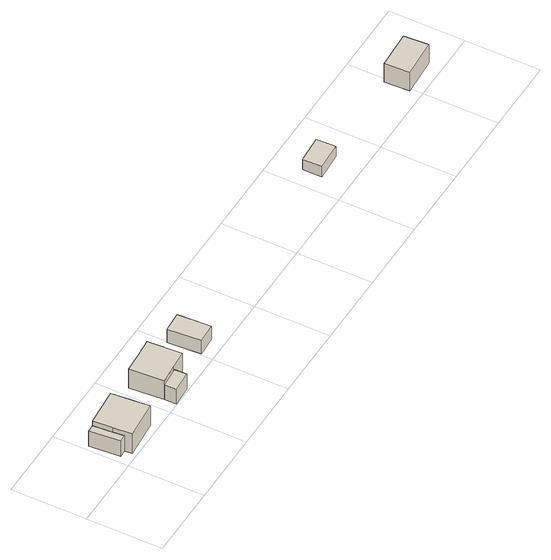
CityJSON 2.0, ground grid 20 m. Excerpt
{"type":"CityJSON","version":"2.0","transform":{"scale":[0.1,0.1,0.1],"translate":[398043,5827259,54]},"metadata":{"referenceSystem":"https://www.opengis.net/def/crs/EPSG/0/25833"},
"CityObjects":{
"building1":{"type":"Building","attributes":{"Gemeindeschluessel":"11000011","function":"31001_1000"},"address":[{"country":"Germany","locality":"Berlin","thoroughfareNumber":"20","thoroughfareName":"Florentinestraße"}],"children":["building1-1","building1-2"]},
"building1-1":{"type":"BuildingPart","attributes":{"BezugspunktDach":"2200","measuredHeight":7.91,"storeysAboveGround":1},"parents":["building1"],"geometry":[{"type":"MultiSurface","lod":"1","boundaries":[[[0,1,2,3,4,5]],[[6,7,8,9,10,11]],[[6,11,5,4]],[[7,6,4,3]],[[8,7,3,2]],[[9,8,2,1]],[[12,13,14,9,1,0]],[[15,12,10,0,5]],[[10,14,13,12]],[[11,16,10,12,15]]]}]},
"building1-2":{"type":"BuildingPart","attributes":{"BezugspunktDach":"2200","measuredHeight":4.86,"storeysAboveGround":1},"parents":["building1"],"geometry":[{"type":"MultiSurface","lod":"1","boundaries":[[[17,13,15,18]],[[11,14,19,20]],[[11,20,18,15]],[[11,10,14]],[[19,14,13,17]],[[20,19,17,18]],[[14,10,12,13]],[[15,12,10,11]]]}]},
"building2":{"type":"Building","attributes":{"Gemeindeschluessel":"11000011","function":"31001_1010"},"address":[{"country":"Germany","locality":"Berlin","thoroughfareNumber":"21","thoroughfareName":"Florentinestraße"}],"children":["building2-1","building2-2"]},
"building2-1":{"type":"BuildingPart","attributes":{"BezugspunktDach":"2200","measuredHeight":7.39,"storeysAboveGround":1},"parents":["building2"],"geometry":[{"type":"MultiSurface","lod":"1","boundaries":[[[21,22,23,24,25,26]],[[27,28,29,30,31,32]],[[27,32,26,25]],[[28,27,25,24]],[[29,28,24,23]],[[33,34,35,29,23,22]],[[31,36,33,30,22,21]],[[32,31,21,26]],[[30,35,34,33]],[[30,33,36,31]]]}]},
"building2-2":{"type":"BuildingPart","attributes":{"BezugspunktDach":"2200","measuredHeight":4.87,"storeysAboveGround":1},"parents":["building2"],"geometry":[{"type":"MultiSurface","lod":"1","boundaries":[[[37,38,34,36]],[[35,39,40,31]],[[31,30,35]],[[39,35,34,38]],[[40,39,38,37]],[[31,40,37,36]],[[35,30,33,34]],[[36,33,30,31]]]}]},
"building3":{"type":"Building","attributes":{"Gemeindeschluessel":"11000011","BezugspunktDach":"2200","function":"31001_1010","measuredHeight":5.8,"storeysAboveGround":1},"address":[{"country":"Germany","locality":"Berlin","thoroughfareNumber":"22","thoroughfareName":"Florentinestraße"}],"geometry":[{"type":"Solid","lod":"1","boundaries":[[[[41,42,43,44,45]],[[46,47,48,49,50]],[[46,50,45,44]],[[47,46,44,43]],[[48,47,43,42]],[[49,48,42,41]],[[50,49,41,45]]]]}]},
"building4":{"type":"Building","attributes":{"Gemeindeschluessel":"11000011","BezugspunktDach":"2200","function":"31001_1313","measuredHeight":3.67,"storeysAboveGround":1},"address":[{"country":"Germany","locality":"Berlin","thoroughfareNumber":"25","thoroughfareName":"Florentinestraße"}],"geometry":[{"type":"Solid","lod":"1","boundaries":[[[[51,52,53,54,55]],[[56,57,58,59,60]],[[56,60,55,54]],[[57,56,54,53]],[[58,57,53,52]],[[59,58,52,51]],[[60,59,51,55]]]]}]},
"building5":{"type":"Building","attributes":{"Gemeindeschluessel":"11000011","BezugspunktDach":"2200","function":"31001_1010","measuredHeight":8.38,"storeysAboveGround":1},"address":[{"country":"Germany","locality":"Berlin","thoroughfareNumber":"27","thoroughfareName":"Florentinestraße"}],"geometry":[{"type":"Solid","lod":"1","boundaries":[[[[61,62,63,64,65]],[[66,67,68,69,70]],[[66,70,65,64]],[[67,66,64,63]],[[68,67,63,62]],[[69,68,62,61]],[[70,69,61,65]]]]}]}
},
"vertices":[
[30,60,81],[34,9,81],[135,17,81],[130,67,81],[126,118,81],[26,110,81],[126,118,17],[130,67,17],[135,17,17],[34,9,17],[30,60,17],[26,110,17],[30,60,66],[33,29,66],[33,29,17],[26,110,66],[27,108,17],
[13,28,66],[6,109,66],[13,28,17],[6,109,17],
[227,32,75],[277,36,75],[327,39,75],[321,130,75],[271,126,75],[221,123,75],[271,126,14],[321,130,14],[327,39,14],[277,36,14],[227,32,14],[221,123,14],[277,36,62],[282,36,62],[282,36,14],[227,32,62],
[228,0,62],[284,3,62],[284,3,14],[228,0,14],
[401,30,57],[453,33,57],[451,77,57],[448,121,57],[394,118,57],[448,121,14],[451,77,14],[453,33,14],[401,30,14],[394,118,14],
[1046,70,46],[1120,74,46],[1119,99,46],[1118,125,46],[1045,121,46],[1118,125,12],[1119,99,12],[1120,74,12],[1046,70,12],[1045,121,12],
[1395,31,69],[1496,37,69],[1492,102,69],[1442,100,69],[1391,97,69],[1442,100,9],[1492,102,9],[1496,37,9],[1395,31,9],[1391,97,9]
]}
